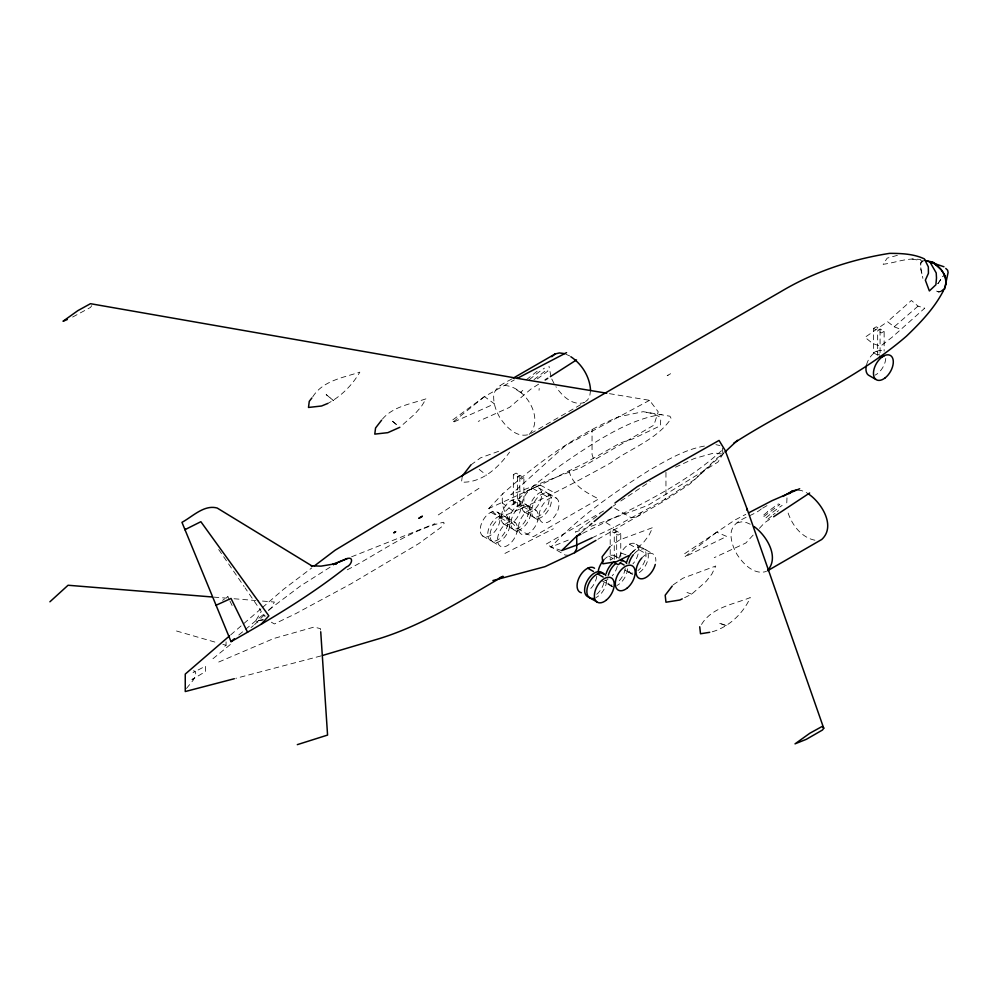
<?xml version="1.0" encoding="UTF-8"?>
<svg xmlns="http://www.w3.org/2000/svg" width="998" height="998" viewBox="0 0 998 998"><rect width="100%" height="100%" fill="white"/><g stroke="black" fill="none" stroke-linecap="round" stroke-linejoin="round"><path stroke-width="0.75" stroke-dasharray="4.99 3.74" d="M539.045 390.28L539.194 388.471M462.286 476.046L461.513 482.171C482.134 483.02 498.289 467.663 509.591 452.119M479.202 469.422L486.587 475.273M590.542 390.243L589.83 395.595L587.76 399.774L585.552 401.583M786.985 497.877L786.624 506.335M641.24 512.535L639.992 514.956L635.065 517.588L630.611 517.351L612.847 507.096M592.014 537.847L613.72 527.518L664.705 499.511L665.953 497.116L665.953 472.042M723.6 453.092L717.936 462.086L647.764 505.437L575.359 532.109L600.097 513.933M722.427 448.077L722.889 453.366L721.853 454.863L716.776 458.269L695.232 479.09L664.705 499.511M937.821 283.682L943.01 276.234M937.908 283.731L943.958 275.036M91.766 305.662L90.469 307.434L70.122 318.412M701.507 624.461C711.786 607.333 733.118 604.464 750.296 597.565C743.186 613.695 728.378 627.53 711.25 632.058M312.723 396.88C322.766 380.662 343.062 377.706 359.829 372.142C352.344 385.128 340.992 396.431 327.781 403.441M382.446 419.085C393.212 406.373 411.051 403.928 426.121 398.801L421.256 406.673L414.869 413.958L402.169 425.173M186.464 688.458L193.313 680.025L195.259 676.045A5.701 2.507 -69.8 0 0 195.259 671.292L193.313 670.843M488.808 508.506L502.83 493.673C537.423 462.885 575.634 435.103 618.423 416.865L643.161 411.675L669.945 416.216L671.118 418.449C657.345 439.519 630.087 448.514 610.377 463.084C574.399 482.995 537.934 502.481 499.586 517.475L488.808 508.506L540.192 485.065L585.589 462.723L620.494 442.863L632.67 438.945L660.427 425.734L660.726 419.584L659.241 416.615L653.503 413.771L643.161 411.675M721.467 450.734C681.385 487.236 630.274 509.529 582.208 533.581M193.026 678.715L191.94 679.7L205.551 671.504L205.551 666.09L193.026 672.664M753.128 535.115L745.818 543.012L714.256 557.657M759.403 528.341L764.63 522.702L772.34 517.613M499.586 517.475C527.954 486.962 562.41 463.084 597.465 440.941C617.5 428.965 638.595 417.825 661.961 414.432M561.687 550.584L550.908 547.104C579.264 516.59 613.733 492.713 648.787 470.569C666.39 460.515 684.354 449.587 704.576 446.044M254.59 624.673L264.233 614.955M268.524 610.639L271.743 607.408L274.35 602.031L257.297 600.646M918.06 306.149L894.171 326.833L887.546 321.668L865.017 337.312L872.564 343.437L880.448 346.231L892.112 337.249L924.734 308.182L918.06 306.149L911.374 300.473L887.546 321.668M522.79 390.368L520.694 392.376L521.542 392.987M723.924 452.992L689.768 484.067L663.845 501.183L597.303 539.606M533.98 379.664L546.717 369.809L547.939 371.019L537.336 378.853M630.886 553.653L643.161 542.912L648.837 535.564L652.692 527.605L619.833 539.806L611.275 545.619M230.7 634.89L261.214 608.568M262.387 607.557L283.507 589.331L311.813 567.887M581.372 532.383L588.358 526.445M238.772 635.002L244.385 630.399M245.483 629.389L263.41 614.381L265.88 615.828M268.749 609.928L300.51 585.938L333.819 564.843M526.358 379.764L537.186 371.219M767.899 519.222L771.616 516.128M511.912 378.916C504.24 383.307 492.812 387.299 493.686 398.177C493.923 405.038 496.38 411.55 499.773 417.451C505.924 426.894 516.752 438.359 529.152 434.417L584.454 402.493C572.627 406.323 561.961 395.782 555.936 386.737M529.152 434.417C546.043 417.476 522.066 381.149 499.773 385.927M761.337 508.905C751.793 517.376 730.761 519.047 730.973 535.165C731.21 542.039 733.667 548.551 737.06 554.451C743.198 563.895 754.039 575.359 766.439 571.417M212.973 658.705L230.812 644.122M251.022 627.58L253.392 625.646M777.105 511.725L778.54 510.564M470.894 464.931L480.674 457.783L498.85 451.233M773.188 514.743L775.147 513.234M452.843 419.846L484.467 396.593L514.307 379.926M222.591 600.384L224.45 599.025M226.509 597.515L227.968 596.692M673.151 584.878L682.881 578.216L715.753 566.016L711.898 573.975L706.21 581.323L691.714 594.122L682.258 598.862M224.824 646.193L226.072 645.294L226.072 641.078M684.665 553.69L734.778 520.095L745.818 514.344M613.121 506.086L615.679 504.389M620.806 500.996L650.259 481.435M438.272 514.943L480.986 487.012M538.621 384.168L530.774 389.183L509.566 407.359L478.242 421.393M347.267 569.808C378.853 553.591 408.955 530.2 443.673 522.228L444.135 523.351L441.253 527.181L418.723 543.636L350.934 583.842L295.707 613.658L274.388 623.95L270.932 621.954M513.334 474.661L516.053 473.089L519.821 475.273L519.821 504.801L517.101 506.373L513.334 504.202L513.334 474.661L517.101 476.844L519.821 475.273M517.413 477.019L520.133 475.447L523.9 477.618L523.9 507.146L521.168 508.718L517.413 506.547L517.413 477.019L521.168 479.19L523.9 477.618M513.334 504.202L516.053 502.63M517.413 506.547L520.133 504.976L527.306 509.117M873.587 328.379L876.306 326.808L880.074 328.978L880.074 353.392L877.354 354.964L873.587 352.781L873.587 328.379L877.354 330.55L880.074 328.978M873.587 352.781L876.306 351.221L880.398 353.579L877.666 355.138L877.666 330.737L880.386 329.165L884.141 331.336L884.141 351.159M884.141 331.336L881.421 332.908L877.666 330.737M603.565 510.976L546.205 544.097L565.242 555.088L569.696 555.337M610.202 544.571L610.202 530.587L612.922 529.015L616.677 531.186L616.677 559.167M616.677 531.186L613.957 532.757L610.202 530.587M614.269 559.367L614.269 532.944L616.989 531.373L620.756 533.543L620.756 558.406M620.756 533.543L618.036 535.115L614.269 532.944M612.922 558.543L610.202 560.115L610.202 546.131M762.684 508.119L768.073 505M649.561 400.323L565.691 445.382L510.789 494.821L581.722 467.301L653.915 425.123L658.218 411.837L649.561 400.323L608.244 393.462M922.913 261.476L920.83 262.586L920.667 269.023L922.589 276.646M504.938 553.428L553.316 528.778M942.237 290.381L938.819 291.99L934.315 290.655M568.249 540.118L550.908 547.104M675.496 467.201L694.221 458.544L714.506 452.867L720.282 453.878L722.889 453.366M526.994 491.016L538.97 485.577L538.671 484.255M218.737 662.036L273.652 638.533L314.096 627.056L320.533 628.69L320.732 631.771M351.546 556.822L435.078 523.613M320.994 655.923L235.815 678.341M923.686 260.628L921.229 261.987L920.318 265.181L922.888 278.392M737.06 522.915L741.352 521.854L746.367 522.528L751.744 524.873M897.377 255.351L887.172 258.133L883.168 264.27C895.78 262.798 907.918 257.11 920.805 259.705M263.16 619.845L255.55 621.03L261.301 611.475L245.034 587.822M263.21 619.77L255.65 620.881L257.858 622.241M941.339 291.628L938.819 291.99L933.592 289.944M213.859 597.116L226.272 598.126M234.031 598.75L255.738 600.522M797.913 490.093L801.668 490.592L807.045 492.937M814.929 540.217C800.883 537.448 791.177 523.85 787.397 510.739M912.01 258.956L922.614 260.989M715.94 444.659L719.932 445.545M176.509 630.998L216.903 642.65M222.878 644.371L226.072 645.294M621.292 553.141L628.665 555.711M691.714 594.122L684.354 591.552M894.171 326.833L900.795 329.315M516.428 389.694L522.665 393.811M565.729 354.19L569.758 355.949M540.192 485.065L554.601 492.825M539.307 488.309A14.034 8.109 -60 0 1 533.581 510.327A14.034 8.109 -60 0 1 522.403 501.695A14.034 8.109 -60 0 1 539.307 488.309L546.829 492.65A14.034 8.109 -60 0 1 541.103 514.669A14.034 8.109 -60 0 1 529.926 506.036A14.034 8.109 -60 0 1 546.829 492.65M549.087 493.96A14.034 8.109 -60 0 1 543.361 515.978A14.034 8.109 -60 0 1 532.184 507.346A14.034 8.109 -60 0 1 549.087 493.96L556.61 498.301A14.034 8.109 -60 0 1 550.884 520.32A14.034 8.109 -60 0 1 539.706 511.687A14.034 8.109 -60 0 1 556.61 498.301M636.163 544.234L643.685 548.576M645.943 549.873L653.465 554.214M532.533 488.247L538.221 491.527M542.313 493.885L548.002 497.166M629.389 544.159L635.077 547.44M639.169 549.811L644.858 553.092M518.611 500.26A14.034 8.109 -60 0 1 512.885 522.278A14.034 8.109 -60 0 1 501.707 513.646A14.034 8.109 -60 0 1 518.611 500.26L526.133 504.601A14.034 8.109 -60 0 1 520.407 526.62A14.034 8.109 -60 0 1 509.23 517.987A14.034 8.109 -60 0 1 526.133 504.601M528.391 505.899A14.034 8.109 -60 0 1 522.665 527.93A14.034 8.109 -60 0 1 511.487 519.297A14.034 8.109 -60 0 1 528.391 505.899L535.914 510.252A14.034 8.109 -60 0 1 530.188 532.271A14.034 8.109 -60 0 1 519.01 523.638A14.034 8.109 -60 0 1 535.914 510.252M615.467 556.173L619.234 558.356M511.837 500.185L519.821 504.801M608.693 556.111L615.067 559.791M524.224 511.912L531.747 516.265M534.005 517.563L541.527 521.904M624.848 570.008L628.603 572.178M497.678 512.336A14.034 8.109 -60 0 1 491.952 534.367A14.034 8.109 -60 0 1 480.786 525.734A14.034 8.109 -60 0 1 497.678 512.336L505.213 516.677A14.034 8.109 -60 0 1 499.487 538.708A14.034 8.109 -60 0 1 488.309 530.075A14.034 8.109 -60 0 1 505.213 516.677M507.458 517.987A14.034 8.109 -60 0 1 501.732 540.005A14.034 8.109 -60 0 1 490.567 531.373A14.034 8.109 -60 0 1 507.458 517.987L514.98 522.328A14.034 8.109 -60 0 1 509.254 544.347A14.034 8.109 -60 0 1 498.089 535.714A14.034 8.109 -60 0 1 514.98 522.328M490.916 512.273L496.592 515.554M500.697 517.925L506.373 521.206M503.528 523.863L511.051 528.204M513.309 529.514L520.831 533.855M601.632 580.512L607.907 584.129M610.165 585.427L612.672 586.886M482.595 535.951L490.118 540.292M492.376 541.59L499.898 545.943M605.911 522.453L613.72 527.518M502.006 502.78L514.145 511.799M263.447 614.419L265.056 616.639M218.687 549.524L244.148 586.55M551.769 379.003L554.414 384.218M227.781 596.579L229.353 599.823M229.939 601.033L232.21 605.711M593.286 458.269L592.051 454.452L592.051 429.377M569.06 470.856C572.49 485.539 586.375 492.725 598.725 498.938L533.356 536.674C515.554 530.325 498.95 514.057 502.83 493.673M550.933 376.371L548.987 366.254M885.762 358.444A14.034 8.109 -60 0 1 875.084 375.148M866.501 364.856A14.034 8.109 -60 0 1 883.405 351.471M625.235 568.548A14.034 8.109 -60 0 1 617.263 582.545M612.148 585.04A14.034 8.109 -60 0 1 605.699 580.063M603.64 560.115A14.034 8.109 -60 0 1 616.876 557.87M617.288 566.402A14.034 8.109 -60 0 1 612.211 575.846M607.158 579.85A14.034 8.109 -60 0 1 604.626 580.699M634.129 553.815A14.034 8.109 -60 0 1 648.164 553.952A14.034 8.109 -60 0 1 637.635 573.551M632.782 574.374A14.034 8.109 -60 0 1 628.64 569.409M641.652 558.156A14.034 8.109 -60 0 1 655.823 561.2M606.672 580.886A14.034 8.109 -60 0 1 596.006 597.577M627.605 568.81A14.034 8.109 -60 0 1 616.939 585.502M612.086 586.325A14.034 8.109 -60 0 1 607.807 578.453M631.871 552.505A14.034 8.109 -60 0 1 645.581 551.383A14.034 8.109 -60 0 1 637.959 570.594M632.844 573.089A14.034 8.109 -60 0 1 627.193 570.494M619.259 557.62A14.034 8.109 -60 0 1 635.252 543.685A14.034 8.109 -60 0 1 632.907 563.907M596.792 576.295A14.034 8.109 -60 0 1 588.82 590.28M603.877 582.82A14.034 8.109 -60 0 1 596.342 594.621M529.339 379.664A148.902 85.965 -60 0 1 544.434 368.15M765.99 517.825A148.902 85.965 -60 0 1 782.158 505.4M326.209 394.622L333.557 400.635L326.209 394.622M392.501 421.268L397.74 425.597L392.501 421.268M767.599 511.799L762.26 516.24L763.532 516.777L779.887 504.427L778.215 503.965L767.599 511.799M484.467 396.593L452.219 422.715L494.447 403.853L484.467 396.593M716.689 532.171L684.703 556.934L726.669 536.425L716.689 532.171M670.619 373.701L667.175 375.685L670.619 373.701M726.257 625.584L718.884 623.001L726.257 625.684"/><path stroke-width="1.5" d="M399.849 427.294L387.848 432.658L374.786 434.118L375.56 427.992L381.585 420.195M942.237 290.381L944.507 289.308L948.1 272.504L947.626 270.221L945.767 268.425M492.9 580.549L544.97 566.677L574.623 552.692L576.732 548.626L576.732 536.338L580.212 533.369M943.796 289.57C950.009 279.365 942 268.624 933.754 262.611L926.73 260.64M943.384 290.755C934.328 308.257 920.555 322.616 906.471 336.151C855.024 380.687 790.578 406.46 733.829 443.137M746.641 509.953L747.24 508.581M823.737 728.266L822.439 730.037L806.359 739.306L795.019 743.859L809.815 733.256L822.439 726.295L823.737 728.266L747.128 509.092L725.222 450.522L719.047 440.43L637.223 486.675L614.943 503.029M610.102 546.467L602.131 556.797L602.904 563.808L616.714 561.6L628.653 555.612M672.265 586.026L665.192 595.207L665.965 602.218L679.775 600.023L682.258 598.862M311.863 397.99L309.268 401.333L308.494 407.458L321.568 405.999L327.781 403.441M462.286 476.046L470.894 464.931M261.164 624.274L268.849 615.841L200.86 521.705L184.842 529.726L185.428 529.289M737.472 440.28L724.972 452.032M49.9 601.806L68.064 585.252L212.312 596.991M231.049 641.639C270.907 619.047 310.64 595.432 346.556 566.901C351.471 565.342 354.49 556.36 347.217 558.543L332.895 564.244L336.713 563.521L321.007 566.14L311.089 565.791L312.1 566.016L217.19 508.032C204.079 504.427 192.577 516.627 181.96 522.341L231.049 641.639L234.343 638.782M229.528 635.901L185.254 674.087L185.254 691.539L234.318 678.727M589.519 525.459L591.839 523.476M594.172 521.505L611.836 506.947M551.769 356.71L555.075 353.991L559.379 352.93L564.381 353.604M789.056 493.698L792.362 490.991L796.654 489.931M767.537 570.507C779.8 557.021 766.464 535.464 754.076 526.545M314.27 566.016L335.191 550.16L380.749 522.64L780.623 291.778C813.994 271.793 851.294 259.393 889.617 253.355C901.306 253.38 913.681 253.829 924.373 258.894L928.34 266.89L928.439 273.29L925.358 280.189L929.363 290.942L935.887 284.779L936.498 278.005L936.211 272.928L930.198 262.437M942.199 291.054L943.372 290.206M773.637 516.764L809.652 493M545.158 379.976L547.777 378.304M550.385 376.633L576.532 359.904M513.259 378.13L555.075 353.991M884.141 355.737L881.421 357.309L879.5 356.199M574.623 552.692L595.968 540.367M620.756 563.072L618.036 564.643L614.269 562.473M782.919 496.443L792.362 490.991M767.786 570.631L821.741 539.481C836.237 526.146 821.466 502.481 808.118 493.711M517.039 378.467L566.552 352.643M748.587 512.897L772.065 500.659L799.672 488.733M335.016 564.095L337.424 562.922M580.811 534.229L576.619 536.188L561.687 550.584L575.834 545.407L592.014 537.847M215.768 605.387L231.025 598.451L247.579 632.233M338.634 562.323L347.217 558.543M499.287 577.904L503.129 576.333C463.035 599.486 423.576 624.985 378.966 638.732L322.479 655.486M67.29 319.547L63.036 321.244L77.832 310.652L90.469 303.691L522.54 379.252L606.709 393.212M297.317 744.645L327.569 735.077L320.732 631.771M709.715 632.308L700.509 633.78L699.735 626.756M930.024 261.601L933.604 262.699L936.236 265.181M924.996 260.378L943.958 266.765M875.845 379.415L868.322 375.073A14.034 8.109 -60 0 1 866.252 365.954M620.082 562.685L624.162 565.043M587.772 568.199L593.448 571.48M597.553 573.838L603.229 577.118M589.232 597.515L596.767 601.856M570.831 356.723C581.959 364.108 589.793 376.807 590.542 390.243M933.592 263.01L941.276 269.772L945.069 275.797L946.166 283.744M606.098 573.912A14.034 8.109 -60 0 1 613.633 562.111M621.068 559.629A14.034 8.109 -60 0 1 622.989 560.527M598.139 571.754A14.034 8.109 -60 0 1 603.64 560.115M655.287 564.444A14.034 8.109 -60 0 1 639.294 578.378A14.034 8.109 -60 0 1 641.652 558.156M629.039 563.271A14.034 8.109 -60 0 1 633.356 554.713M593.473 598.426A14.034 8.109 -60 0 1 589.394 582.308A14.034 8.109 -60 0 1 605.736 575.596M621.018 560.913A14.034 8.109 -60 0 1 626.657 563.521M608.343 575.21A14.034 8.109 -60 0 1 615.891 563.408M626.794 561.961A14.034 8.109 -60 0 1 631.11 553.416M588.907 597.103A14.034 8.109 -60 0 1 588.072 579.426A14.034 8.109 -60 0 1 603.478 574.299M581.385 592.762A14.034 8.109 -60 0 1 579.613 576.669A14.034 8.109 -60 0 1 594.546 568.261M395.582 531.784L393.923 532.745L395.582 531.784M422.279 516.303L419.023 518.187L422.279 516.303M885.201 377.83A14.034 8.109 -60 0 0 890.927 355.812A14.034 8.109 -60 0 0 874.023 369.198A14.034 8.109 -60 0 0 885.201 377.83M606.123 600.272A14.034 8.109 -60 0 0 611.849 578.254A14.034 8.109 -60 0 0 594.945 591.639A14.034 8.109 -60 0 0 606.123 600.272M627.043 588.196A14.034 8.109 -60 0 0 632.769 566.165A14.034 8.109 -60 0 0 615.866 579.564A14.034 8.109 -60 0 0 627.043 588.196"/></g></svg>
